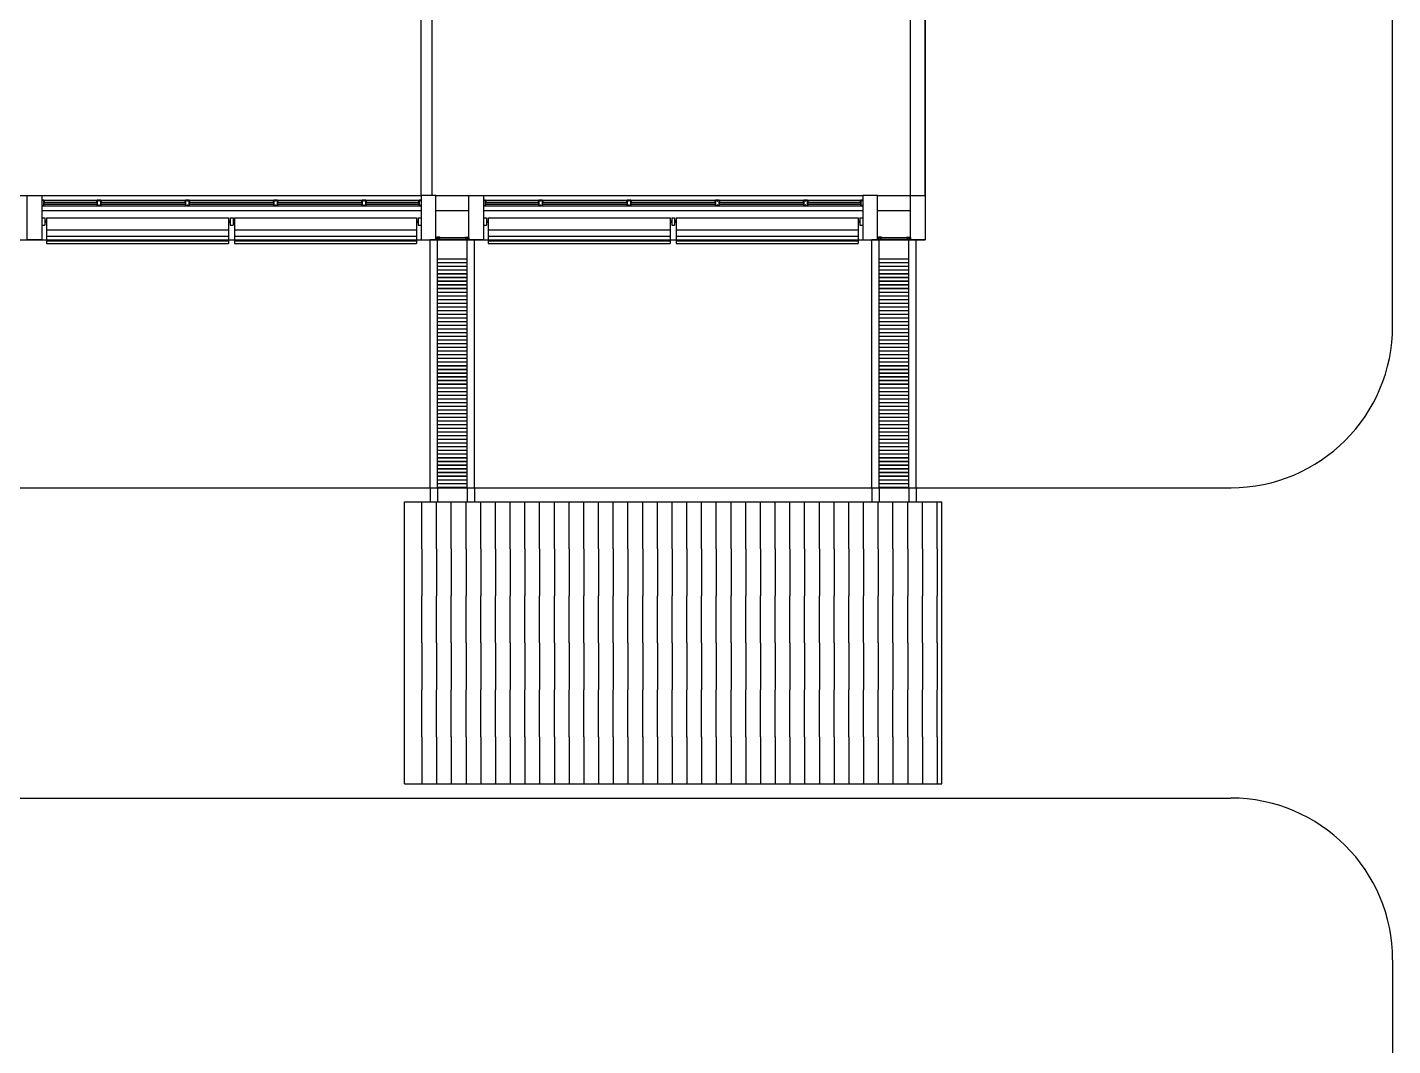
# Model space of a CAD drawing. Header units: millimetres. Extents: x 2128 to 2646, y 1972 to 2207.
# Drawn here: x 2426.46 to 2445.01, y 2025.97 to 2039.8 of the extents above; entities that cross this region are included whole.
import ezdxf

# ---------------------------------------------------------------- set-up
doc = ezdxf.new("R2010")
doc.units = ezdxf.units.MM
doc.linetypes.add('HIDDEN', pattern=[0.375, 0.25, -0.125])
for name, color, linetype in [('AR-ALV', 2, 'Continuous'), ('AR-BRISES', 1, 'Continuous'), ('AR-CALÇADA', 1, 'Continuous'), ('AR-COB VISTA 02', 1, 'Continuous'), ('AR-COB-V1', 1, 'Continuous'), ('AR-COB-V2', 1, 'Continuous'), ('AR-COB-V3', 1, 'Continuous'), ('AR-COB-V4', 1, 'Continuous'), ('AR-ESQ', 1, 'Continuous'), ('AR-ESTC', 3, 'Continuous'), ('AR-PEITORIL', 1, 'Continuous'), ('AR-PISO', 1, 'Continuous'), ('AR-PROJ', 1, 'HIDDEN'), ('BR-LINHAS', 1, 'Continuous'), ('BR-MONTANTE', 242, 'Continuous'), ('BR-PAINEL', 1, 'Continuous'), ('BR-SUPORTE', 1, 'Continuous'), ('DT-ESQ-BAGUETE-C', 1, 'Continuous'), ('DT-ESQ-MARCO-V', 1, 'Continuous'), ('DT-ESQ-PERFIL CADEIRA-C', 2, 'Continuous'), ('DT-ESQ-PERFIL CADEIRA-V', 2, 'Continuous'), ('DT-ESQ-PERFIL U-C', 2, 'Continuous'), ('DT-ESQ-VENEZIANA-C', 1, 'Continuous'), ('DT-ESQ-VENEZIANA-V', 1, 'Continuous'), ('DT-TXTMOD', 1, 'Continuous'), ('ibio', 2, 'Continuous')]:
    doc.layers.add(name, color=color, linetype=linetype)
doc.styles.add('S10', font='simplex.shx', dxfattribs={"height": 0.1})

# ---------------------------------------------------------------- blocks, each defined once
blk = doc.blocks.new('EF49-P')
at = {"layer": 'DT-ESQ-MARCO-V', "ltscale": 0.1}
for p, q in [((0.023, -0.06), (0.751, -0.06)), ((0.023, -0.14), (0.751, -0.14)), ((0.798, -0.06), (1.951, -0.06)), ((0.798, -0.14), (1.951, -0.14)), ((1.998, -0.06), (3.151, -0.06)), ((1.998, -0.14), (3.151, -0.14)), ((3.198, -0.06), (4.351, -0.06)), ((3.198, -0.14), (4.351, -0.14)), ((4.398, -0.06), (5.126, -0.06)), ((4.398, -0.14), (5.126, -0.14))]:
    blk.add_line(p, q, dxfattribs=at)
at = {"layer": 'DT-ESQ-PERFIL U-C', "ltscale": 0.1}
for points in [[(0.025, -0.123), (0.025, -0.086), (0.038, -0.086, 1), (0.038, -0.083), (0.025, -0.083), (0.025, -0.062, 0.414214), (0.023, -0.06), (0.001, -0.06, 0.414214), (0, -0.062), (0, -0.075), (0.001, -0.075), (0.001, -0.062), (0.023, -0.062), (0.023, -0.083, 0.414214), (0.025, -0.084, 0.414214), (0.023, -0.086), (0.023, -0.123), (0.023, -0.139), (0.001, -0.139), (0.001, -0.125), (0, -0.125), (0, -0.139, 0.414214), (0.001, -0.14), (0.023, -0.14, 0.414214), (0.025, -0.139)], [(0.04, -0.086), (0.026, -0.086, 0.414214), (0.025, -0.087), (0.025, -0.114, 0.414214), (0.026, -0.116), (0.04, -0.116), (0.04, -0.114), (0.026, -0.114), (0.026, -0.087), (0.04, -0.087)], [(0.75, -0.123), (0.75, -0.086), (0.737, -0.086, -1), (0.737, -0.083), (0.75, -0.083), (0.75, -0.062, -0.414214), (0.751, -0.06), (0.773, -0.06, -0.414214), (0.775, -0.062), (0.775, -0.075), (0.773, -0.075), (0.773, -0.062), (0.751, -0.062), (0.751, -0.083, -0.414214), (0.75, -0.084, -0.414214), (0.751, -0.086), (0.751, -0.123), (0.751, -0.139), (0.773, -0.139), (0.773, -0.125), (0.775, -0.125), (0.775, -0.139, -0.414214), (0.773, -0.14), (0.751, -0.14, -0.414214), (0.75, -0.139)], [(0.735, -0.086), (0.748, -0.086, -0.414214), (0.75, -0.087), (0.75, -0.114, -0.414214), (0.748, -0.116), (0.735, -0.116), (0.735, -0.114), (0.748, -0.114), (0.748, -0.087), (0.735, -0.087)], [(0.8, -0.123), (0.8, -0.086), (0.813, -0.086, 1), (0.813, -0.083), (0.8, -0.083), (0.8, -0.062, 0.414214), (0.798, -0.06), (0.776, -0.06, 0.414214), (0.775, -0.062), (0.775, -0.075), (0.776, -0.075), (0.776, -0.062), (0.798, -0.062), (0.798, -0.083, 0.414214), (0.8, -0.084, 0.414214), (0.798, -0.086), (0.798, -0.123), (0.798, -0.139), (0.776, -0.139), (0.776, -0.125), (0.775, -0.125), (0.775, -0.139, 0.414214), (0.776, -0.14), (0.798, -0.14, 0.414214), (0.8, -0.139)], [(0.815, -0.086), (0.801, -0.086, 0.414214), (0.8, -0.087), (0.8, -0.114, 0.414214), (0.801, -0.116), (0.815, -0.116), (0.815, -0.114), (0.801, -0.114), (0.801, -0.087), (0.815, -0.087)], [(1.95, -0.123), (1.95, -0.086), (1.936, -0.086, -1), (1.936, -0.083), (1.95, -0.083), (1.95, -0.062, -0.414214), (1.951, -0.06), (1.973, -0.06, -0.414214), (1.975, -0.062), (1.975, -0.075), (1.973, -0.075), (1.973, -0.062), (1.951, -0.062), (1.951, -0.083, -0.414214), (1.95, -0.084, -0.414214), (1.951, -0.086), (1.951, -0.123), (1.951, -0.139), (1.973, -0.139), (1.973, -0.125), (1.975, -0.125), (1.975, -0.139, -0.414214), (1.973, -0.14), (1.951, -0.14, -0.414214), (1.95, -0.139)], [(1.935, -0.086), (1.948, -0.086, -0.414214), (1.95, -0.087), (1.95, -0.114, -0.414214), (1.948, -0.116), (1.935, -0.116), (1.935, -0.114), (1.948, -0.114), (1.948, -0.087), (1.935, -0.087)], [(2, -0.123), (2, -0.086), (2.013, -0.086, 1), (2.013, -0.083), (2, -0.083), (2, -0.062, 0.414214), (1.998, -0.06), (1.976, -0.06, 0.414214), (1.975, -0.062), (1.975, -0.075), (1.976, -0.075), (1.976, -0.062), (1.998, -0.062), (1.998, -0.083, 0.414214), (2, -0.084, 0.414214), (1.998, -0.086), (1.998, -0.123), (1.998, -0.139), (1.976, -0.139), (1.976, -0.125), (1.975, -0.125), (1.975, -0.139, 0.414214), (1.976, -0.14), (1.998, -0.14, 0.414214), (2, -0.139)], [(2.015, -0.086), (2.001, -0.086, 0.414214), (2, -0.087), (2, -0.114, 0.414214), (2.001, -0.116), (2.015, -0.116), (2.015, -0.114), (2.001, -0.114), (2.001, -0.087), (2.015, -0.087)], [(3.15, -0.123), (3.15, -0.086), (3.136, -0.086, -1), (3.136, -0.083), (3.15, -0.083), (3.15, -0.062, -0.414214), (3.151, -0.06), (3.173, -0.06, -0.414214), (3.175, -0.062), (3.175, -0.075), (3.173, -0.075), (3.173, -0.062), (3.151, -0.062), (3.151, -0.083, -0.414214), (3.15, -0.084, -0.414214), (3.151, -0.086), (3.151, -0.123), (3.151, -0.139), (3.173, -0.139), (3.173, -0.125), (3.175, -0.125), (3.175, -0.139, -0.414214), (3.173, -0.14), (3.151, -0.14, -0.414214), (3.15, -0.139)], [(3.135, -0.086), (3.148, -0.086, -0.414214), (3.15, -0.087), (3.15, -0.114, -0.414214), (3.148, -0.116), (3.135, -0.116), (3.135, -0.114), (3.148, -0.114), (3.148, -0.087), (3.135, -0.087)], [(3.2, -0.123), (3.2, -0.086), (3.213, -0.086, 1), (3.213, -0.083), (3.2, -0.083), (3.2, -0.062, 0.414214), (3.198, -0.06), (3.176, -0.06, 0.414214), (3.175, -0.062), (3.175, -0.075), (3.176, -0.075), (3.176, -0.062), (3.198, -0.062), (3.198, -0.083, 0.414214), (3.2, -0.084, 0.414214), (3.198, -0.086), (3.198, -0.123), (3.198, -0.139), (3.176, -0.139), (3.176, -0.125), (3.175, -0.125), (3.175, -0.139, 0.414214), (3.176, -0.14), (3.198, -0.14, 0.414214), (3.2, -0.139)], [(3.215, -0.086), (3.201, -0.086, 0.414214), (3.2, -0.087), (3.2, -0.114, 0.414214), (3.201, -0.116), (3.215, -0.116), (3.215, -0.114), (3.201, -0.114), (3.201, -0.087), (3.215, -0.087)], [(4.35, -0.123), (4.35, -0.086), (4.336, -0.086, -1), (4.336, -0.083), (4.35, -0.083), (4.35, -0.062, -0.414214), (4.351, -0.06), (4.373, -0.06, -0.414214), (4.375, -0.062), (4.375, -0.075), (4.373, -0.075), (4.373, -0.062), (4.351, -0.062), (4.351, -0.083, -0.414214), (4.35, -0.084, -0.414214), (4.351, -0.086), (4.351, -0.123), (4.351, -0.139), (4.373, -0.139), (4.373, -0.125), (4.375, -0.125), (4.375, -0.139, -0.414214), (4.373, -0.14), (4.351, -0.14, -0.414214), (4.35, -0.139)], [(4.335, -0.086), (4.348, -0.086, -0.414214), (4.35, -0.087), (4.35, -0.114, -0.414214), (4.348, -0.116), (4.335, -0.116), (4.335, -0.114), (4.348, -0.114), (4.348, -0.087), (4.335, -0.087)], [(4.4, -0.123), (4.4, -0.086), (4.413, -0.086, 1), (4.413, -0.083), (4.4, -0.083), (4.4, -0.062, 0.414214), (4.398, -0.06), (4.376, -0.06, 0.414214), (4.375, -0.062), (4.375, -0.075), (4.376, -0.075), (4.376, -0.062), (4.398, -0.062), (4.398, -0.083, 0.414214), (4.4, -0.084, 0.414214), (4.398, -0.086), (4.398, -0.123), (4.398, -0.139), (4.376, -0.139), (4.376, -0.125), (4.375, -0.125), (4.375, -0.139, 0.414214), (4.376, -0.14), (4.398, -0.14, 0.414214), (4.4, -0.139)], [(4.415, -0.086), (4.401, -0.086, 0.414214), (4.4, -0.087), (4.4, -0.114, 0.414214), (4.401, -0.116), (4.415, -0.116), (4.415, -0.114), (4.401, -0.114), (4.401, -0.087), (4.415, -0.087)], [(5.125, -0.123), (5.125, -0.086), (5.111, -0.086, -1), (5.111, -0.083), (5.125, -0.083), (5.125, -0.062, -0.414214), (5.126, -0.06), (5.148, -0.06, -0.414214), (5.15, -0.062), (5.15, -0.075), (5.148, -0.075), (5.148, -0.062), (5.126, -0.062), (5.126, -0.083, -0.414214), (5.125, -0.084, -0.414214), (5.126, -0.086), (5.126, -0.123), (5.126, -0.139), (5.148, -0.139), (5.148, -0.125), (5.15, -0.125), (5.15, -0.139, -0.414214), (5.148, -0.14), (5.126, -0.14, -0.414214), (5.125, -0.139)], [(5.11, -0.086), (5.123, -0.086, -0.414214), (5.125, -0.087), (5.125, -0.114, -0.414214), (5.123, -0.116), (5.11, -0.116), (5.11, -0.114), (5.123, -0.114), (5.123, -0.087), (5.11, -0.087)]]:
    blk.add_lwpolyline(points, format="xyb", close=True, dxfattribs=at)
for points in [[(0.025, -0.084), (0.038, -0.084)], [(0.75, -0.084), (0.737, -0.084)], [(0.8, -0.084), (0.813, -0.084)], [(1.95, -0.084), (1.936, -0.084)], [(2, -0.084), (2.013, -0.084)], [(3.15, -0.084), (3.136, -0.084)], [(3.2, -0.084), (3.213, -0.084)], [(4.35, -0.084), (4.336, -0.084)], [(4.4, -0.084), (4.413, -0.084)], [(5.125, -0.084), (5.111, -0.084)]]:
    blk.add_lwpolyline(points, dxfattribs=at)
at = {"layer": 'DT-ESQ-VENEZIANA-C', "ltscale": 0.1}
for p, q in [((0.026, -0.113), (0.748, -0.113)), ((0.026, -0.114), (0.748, -0.114)), ((0.801, -0.113), (1.948, -0.113)), ((0.801, -0.114), (1.948, -0.114)), ((2.001, -0.113), (3.148, -0.113)), ((2.001, -0.114), (3.148, -0.114)), ((3.201, -0.113), (4.348, -0.113)), ((3.201, -0.114), (4.348, -0.114)), ((4.401, -0.113), (5.123, -0.113)), ((4.401, -0.114), (5.123, -0.114))]:
    blk.add_line(p, q, dxfattribs=at)
at = {"layer": 'DT-ESQ-VENEZIANA-V', "ltscale": 0.1}
for p, q in [((0.026, -0.087), (0.748, -0.087)), ((0.801, -0.087), (1.948, -0.087)), ((2.001, -0.087), (3.148, -0.087)), ((3.201, -0.087), (4.348, -0.087)), ((4.401, -0.087), (5.123, -0.087))]:
    blk.add_line(p, q, dxfattribs=at)
at = {"layer": 'DT-TXTMOD', "ltscale": 0.1, "style": 'S10', "flags": 3}
for tag, p in [('M01', (0.025, -0.28)), ('M02', (0.325, -0.28)), ('M03', (0.627, -0.28)), ('M04', (0.929, -0.28)), ('M05', (1.231, -0.28)), ('M06', (1.532, -0.28)), ('M07', (1.834, -0.28)), ('M08', (2.136, -0.28)), ('M09', (2.438, -0.28)), ('M10', (2.739, -0.28)), ('M11', (3.041, -0.28)), ('M12', (3.343, -0.28)), ('M13', (3.645, -0.28)), ('M14', (3.946, -0.28)), ('M15', (4.248, -0.28)), ('M16', (4.55, -0.28)), ('M17', (4.852, -0.28))]:
    blk.add_attdef(tag, p, '', height=0.1, dxfattribs=at)
blk = doc.blocks.new('BR-MODULO1')
at = {"layer": 'BR-LINHAS'}
for p, q in [((0.06, -0.265), (2.535, -0.265)), ((0.06, -0.352), (2.535, -0.352)), ((2.615, -0.265), (5.09, -0.265)), ((2.615, -0.352), (5.09, -0.352)), ((0.06, -0.415), (2.535, -0.415)), ((2.615, -0.415), (5.09, -0.415))]:
    blk.add_line(p, q, dxfattribs=at)
at = {"layer": 'BR-MONTANTE'}
for p, q in [((0, -0.1), (0, -0.2)), ((0, -0.1), (0.04, -0.1)), ((0.04, -0.1), (0.04, -0.2)), ((2.555, -0.1), (2.595, -0.1)), ((2.555, -0.1), (2.555, -0.2)), ((2.595, -0.1), (2.595, -0.2)), ((5.11, -0.1), (5.11, -0.2)), ((5.11, -0.1), (5.15, -0.1)), ((5.15, -0.1), (5.15, -0.2)), ((0, -0.2), (0.04, -0.2)), ((2.555, -0.2), (2.595, -0.2)), ((5.11, -0.2), (5.15, -0.2))]:
    blk.add_line(p, q, dxfattribs=at)
at = {"layer": 'BR-PAINEL'}
for p, q in [((0.06, -0.1), (2.535, -0.1)), ((0.06, -0.1), (0.06, -0.45)), ((2.535, -0.1), (2.535, -0.45)), ((2.615, -0.1), (2.615, -0.45)), ((2.615, -0.1), (5.09, -0.1)), ((5.09, -0.1), (5.09, -0.45)), ((0.06, -0.45), (2.535, -0.45)), ((2.615, -0.45), (5.09, -0.45))]:
    blk.add_line(p, q, dxfattribs=at)
at = {"layer": 'BR-SUPORTE'}
for p, q in [((0.04, -0.14), (0.06, -0.14)), ((0.04, -0.16), (0.06, -0.16)), ((0.05, -0.14), (0.05, -0.16)), ((2.535, -0.14), (2.555, -0.14)), ((2.535, -0.16), (2.555, -0.16)), ((2.545, -0.14), (2.545, -0.16)), ((2.615, -0.14), (2.595, -0.14)), ((2.615, -0.16), (2.595, -0.16)), ((2.605, -0.14), (2.605, -0.16)), ((5.09, -0.14), (5.11, -0.14)), ((5.09, -0.16), (5.11, -0.16)), ((5.1, -0.14), (5.1, -0.16))]:
    blk.add_line(p, q, dxfattribs=at)
blk = doc.blocks.new('EF01C-P')
at = {"layer": 'DT-ESQ-BAGUETE-C', "ltscale": 0.1}
for points in [[(0.002, 0.035), (0.015, 0.035), (0.015, 0.033), (0.002, 0.033), (0.002, 0.005), (0.015, 0.005), (0.015, 0.004), (0.002, 0.004, -0.414214), (0, 0.005), (0, 0.033, -0.414214)], [(0.448, 0.035), (0.435, 0.035), (0.435, 0.033), (0.448, 0.033), (0.448, 0.005), (0.435, 0.005), (0.435, 0.004), (0.448, 0.004, 0.414214), (0.45, 0.005), (0.45, 0.033, 0.414214)]]:
    blk.add_lwpolyline(points, format="xyb", close=True, dxfattribs=at)
at = {"layer": 'DT-ESQ-PERFIL CADEIRA-C', "ltscale": 0.1}
for points in [[(0.01, 0.002), (0.01, 0.003), (0.002, 0.003, 1), (0.002, 0), (0.015, 0, 0.414214), (0.016, 0.002), (0.016, 0.033), (0.043, 0.033)], [(0.043, 0.006), (0.018, 0.006), (0.018, 0.016), (0.016, 0.016), (0.016, 0.006, 0.414214), (0.018, 0.005), (0.043, 0.005), (0.056, 0.005, 1), (0.056, 0.008), (0.043, 0.008), (0.043, 0.02), (0.043, 0.032), (0.056, 0.032, 1), (0.056, 0.035), (0.043, 0.035), (0.016, 0.035, 0.414214), (0.015, 0.033), (0.015, 0.002), (0.002, 0.002)], [(0.041, 0.02), (0.041, 0.032, -0.414214), (0.043, 0.033), (0.056, 0.033)], [(0.041, 0.02), (0.041, 0.008, 0.414214), (0.043, 0.006), (0.056, 0.006)], [(0.407, 0.006), (0.432, 0.006), (0.432, 0.016), (0.433, 0.016), (0.433, 0.006, -0.414214), (0.432, 0.005), (0.407, 0.005), (0.394, 0.005, -1), (0.394, 0.008), (0.407, 0.008), (0.407, 0.02), (0.407, 0.032), (0.394, 0.032, -1), (0.394, 0.035), (0.407, 0.035), (0.433, 0.035, -0.414214), (0.435, 0.033), (0.435, 0.002), (0.448, 0.002)], [(0.408, 0.02), (0.408, 0.032, 0.414214), (0.407, 0.033), (0.394, 0.033)], [(0.408, 0.02), (0.408, 0.008, -0.414214), (0.407, 0.006), (0.394, 0.006)], [(0.44, 0.002), (0.44, 0.003), (0.448, 0.003, -1), (0.448, 0), (0.435, 0, -0.414214), (0.433, 0.002), (0.433, 0.033), (0.407, 0.033)]]:
    blk.add_lwpolyline(points, format="xyb", dxfattribs=at)
at = {"layer": 'DT-ESQ-PERFIL CADEIRA-V', "ltscale": 0.1}
blk.add_line((0.015, 0), (0.435, 0), dxfattribs=at)
at = {"layer": 'DT-ESQ-VENEZIANA-C', "ltscale": 0.1}
for p, q in [((0.043, 0.011), (0.407, 0.011)), ((0.043, 0.009), (0.407, 0.009))]:
    blk.add_line(p, q, dxfattribs=at)
at = {"layer": 'DT-ESQ-VENEZIANA-V', "ltscale": 0.1}
blk.add_line((0.043, 0.031), (0.407, 0.031), dxfattribs=at)
at = {"layer": 'DT-TXTMOD', "ltscale": 0.1, "style": 'S10', "flags": 3}
blk.add_attdef('EF01C', (0.021, -0.14), '', height=0.1, dxfattribs=at)
blk = doc.blocks.new('DT-GS-COBERTURA1')
at = {"layer": 'AR-COB VISTA 02', "color": 2}
for p, q in [((80.299, -94.199), (80.299, -93.56)), ((80.499, -94.199), (80.499, -93.56)), ((80.699, -94.199), (80.699, -93.56)), ((80.899, -94.199), (80.899, -93.56)), ((81.099, -94.199), (81.099, -93.56)), ((81.299, -94.199), (81.299, -93.56)), ((81.499, -94.199), (81.499, -93.56)), ((81.699, -94.199), (81.699, -93.56)), ((81.899, -94.199), (81.899, -93.56)), ((82.099, -94.199), (82.099, -93.56)), ((82.299, -94.199), (82.299, -93.56)), ((82.499, -94.199), (82.499, -93.56)), ((82.699, -94.199), (82.699, -93.56)), ((82.899, -94.199), (82.899, -93.56)), ((83.099, -94.199), (83.099, -93.56)), ((83.299, -94.199), (83.299, -93.56)), ((83.299, -94.199), (83.299, -93.56)), ((83.499, -94.199), (83.499, -93.56)), ((83.699, -94.199), (83.699, -93.56)), ((83.899, -94.199), (83.899, -93.56)), ((84.099, -94.199), (84.099, -93.56)), ((84.299, -94.199), (84.299, -93.56)), ((84.499, -94.199), (84.499, -93.56)), ((84.699, -94.199), (84.699, -93.56)), ((84.899, -94.199), (84.899, -93.56)), ((85.099, -94.199), (85.099, -93.56)), ((85.299, -94.199), (85.299, -93.56)), ((85.499, -94.199), (85.499, -93.56)), ((85.699, -94.199), (85.699, -93.56)), ((85.899, -94.199), (85.899, -93.56)), ((86.099, -94.199), (86.099, -93.56)), ((86.299, -94.199), (86.299, -93.56)), ((86.499, -94.199), (86.499, -93.56)), ((86.699, -94.199), (86.699, -93.56)), ((86.899, -94.199), (86.899, -93.56)), ((87.099, -94.199), (87.099, -93.56)), ((87.299, -94.199), (87.299, -93.56)), ((80.299, -96.755), (80.299, -97.394)), ((80.499, -96.755), (80.499, -97.394)), ((80.699, -96.755), (80.699, -97.394)), ((80.899, -96.755), (80.899, -97.394)), ((81.099, -96.755), (81.099, -97.394)), ((81.299, -96.755), (81.299, -97.394)), ((81.499, -96.755), (81.499, -97.394)), ((81.699, -96.755), (81.699, -97.394)), ((81.899, -96.755), (81.899, -97.394)), ((82.099, -96.755), (82.099, -97.394)), ((82.299, -96.755), (82.299, -97.394)), ((82.499, -96.755), (82.499, -97.394)), ((82.699, -96.755), (82.699, -97.394)), ((82.899, -96.755), (82.899, -97.394)), ((83.099, -96.755), (83.099, -97.394)), ((83.299, -96.755), (83.299, -97.394)), ((83.299, -96.755), (83.299, -97.394)), ((83.499, -96.755), (83.499, -97.394)), ((83.699, -96.755), (83.699, -97.394)), ((83.899, -96.755), (83.899, -97.394)), ((84.099, -96.755), (84.099, -97.394)), ((84.299, -96.755), (84.299, -97.394)), ((84.499, -96.755), (84.499, -97.394)), ((84.699, -96.755), (84.699, -97.394)), ((84.899, -96.755), (84.899, -97.394)), ((85.099, -96.755), (85.099, -97.394)), ((85.299, -96.755), (85.299, -97.394)), ((85.499, -96.755), (85.499, -97.394)), ((85.699, -96.755), (85.699, -97.394)), ((85.899, -96.755), (85.899, -97.394)), ((86.099, -96.755), (86.099, -97.394)), ((86.299, -96.755), (86.299, -97.394)), ((86.499, -96.755), (86.499, -97.394)), ((86.699, -96.755), (86.699, -97.394)), ((86.899, -96.755), (86.899, -97.394)), ((87.099, -96.755), (87.099, -97.394)), ((87.299, -96.755), (87.299, -97.394))]:
    blk.add_line(p, q, dxfattribs=at)
at = {"layer": 'AR-COB VISTA 02'}
for p, q in [((83.299, -94.199), (83.299, -94.838)), ((83.299, -96.755), (83.299, -96.116))]:
    blk.add_line(p, q, dxfattribs=at)
at = {"layer": 'AR-COB-V1'}
for p, q in [((80.063, -93.56), (87.363, -93.56)), ((80.063, -97.394), (87.363, -97.394))]:
    blk.add_line(p, q, dxfattribs=at)
at = {"layer": 'AR-COB-V2'}
for p, q in [((80.063, -97.394), (80.063, -93.56)), ((87.363, -97.394), (87.363, -93.56))]:
    blk.add_line(p, q, dxfattribs=at)
at = {"layer": 'AR-COB-V3'}
for p, q in [((80.299, -94.199), (80.299, -94.838)), ((80.499, -94.199), (80.499, -94.838)), ((80.699, -94.199), (80.699, -94.838)), ((80.899, -94.199), (80.899, -94.838)), ((81.099, -94.199), (81.099, -94.838)), ((81.299, -94.199), (81.299, -94.838)), ((81.499, -94.199), (81.499, -94.838)), ((81.699, -94.199), (81.699, -94.838)), ((81.899, -94.199), (81.899, -94.838)), ((82.099, -94.199), (82.099, -94.838)), ((82.299, -94.199), (82.299, -94.838)), ((82.499, -94.199), (82.499, -94.838)), ((82.699, -94.199), (82.699, -94.838)), ((82.899, -94.199), (82.899, -94.838)), ((83.099, -94.199), (83.099, -94.838)), ((83.299, -94.199), (83.299, -94.838)), ((83.499, -94.199), (83.499, -94.838)), ((83.699, -94.199), (83.699, -94.838)), ((83.899, -94.199), (83.899, -94.838)), ((84.099, -94.199), (84.099, -94.838)), ((84.299, -94.199), (84.299, -94.838)), ((84.499, -94.199), (84.499, -94.838)), ((84.699, -94.199), (84.699, -94.838)), ((84.899, -94.199), (84.899, -94.838)), ((85.099, -94.199), (85.099, -94.838)), ((85.299, -94.199), (85.299, -94.838)), ((85.499, -94.199), (85.499, -94.838)), ((85.699, -94.199), (85.699, -94.838)), ((85.899, -94.199), (85.899, -94.838)), ((86.099, -94.199), (86.099, -94.838)), ((86.299, -94.199), (86.299, -94.838)), ((86.499, -94.199), (86.499, -94.838)), ((86.699, -94.199), (86.699, -94.838)), ((86.899, -94.199), (86.899, -94.838)), ((87.099, -94.199), (87.099, -94.838)), ((87.299, -94.199), (87.299, -94.838)), ((80.299, -96.755), (80.299, -96.116)), ((80.499, -96.755), (80.499, -96.116)), ((80.699, -96.755), (80.699, -96.116)), ((80.899, -96.755), (80.899, -96.116)), ((81.099, -96.755), (81.099, -96.116)), ((81.299, -96.755), (81.299, -96.116)), ((81.499, -96.755), (81.499, -96.116)), ((81.699, -96.755), (81.699, -96.116)), ((81.899, -96.755), (81.899, -96.116)), ((82.099, -96.755), (82.099, -96.116)), ((82.299, -96.755), (82.299, -96.116)), ((82.499, -96.755), (82.499, -96.116)), ((82.699, -96.755), (82.699, -96.116)), ((82.899, -96.755), (82.899, -96.116)), ((83.099, -96.755), (83.099, -96.116)), ((83.299, -96.755), (83.299, -96.116)), ((83.499, -96.755), (83.499, -96.116)), ((83.699, -96.755), (83.699, -96.116)), ((83.899, -96.755), (83.899, -96.116)), ((84.099, -96.755), (84.099, -96.116)), ((84.299, -96.755), (84.299, -96.116)), ((84.499, -96.755), (84.499, -96.116)), ((84.699, -96.755), (84.699, -96.116)), ((84.899, -96.755), (84.899, -96.116)), ((85.099, -96.755), (85.099, -96.116)), ((85.299, -96.755), (85.299, -96.116)), ((85.499, -96.755), (85.499, -96.116)), ((85.699, -96.755), (85.699, -96.116)), ((85.899, -96.755), (85.899, -96.116)), ((86.099, -96.755), (86.099, -96.116)), ((86.299, -96.755), (86.299, -96.116)), ((86.499, -96.755), (86.499, -96.116)), ((86.699, -96.755), (86.699, -96.116)), ((86.899, -96.755), (86.899, -96.116)), ((87.099, -96.755), (87.099, -96.116)), ((87.299, -96.755), (87.299, -96.116))]:
    blk.add_line(p, q, dxfattribs=at)
at = {"layer": 'AR-COB-V4'}
for p, q in [((80.299, -95.477), (80.299, -94.838)), ((80.499, -95.477), (80.499, -94.838)), ((80.699, -95.477), (80.699, -94.838)), ((80.899, -95.477), (80.899, -94.838)), ((81.099, -95.477), (81.099, -94.838)), ((81.299, -95.477), (81.299, -94.838)), ((81.499, -95.477), (81.499, -94.838)), ((81.699, -95.477), (81.699, -94.838)), ((81.899, -95.477), (81.899, -94.838)), ((82.099, -95.477), (82.099, -94.838)), ((82.299, -95.477), (82.299, -94.838)), ((82.499, -95.477), (82.499, -94.838)), ((82.699, -95.477), (82.699, -94.838)), ((82.899, -95.477), (82.899, -94.838)), ((83.099, -95.477), (83.099, -94.838)), ((83.299, -95.477), (83.299, -94.838)), ((83.299, -95.477), (83.299, -94.838)), ((83.499, -95.477), (83.499, -94.838)), ((83.699, -95.477), (83.699, -94.838)), ((83.899, -95.477), (83.899, -94.838)), ((84.099, -95.477), (84.099, -94.838)), ((84.299, -95.477), (84.299, -94.838)), ((84.499, -95.477), (84.499, -94.838)), ((84.699, -95.477), (84.699, -94.838)), ((84.899, -95.477), (84.899, -94.838)), ((85.099, -95.477), (85.099, -94.838)), ((85.299, -95.477), (85.299, -94.838)), ((85.499, -95.477), (85.499, -94.838)), ((85.699, -95.477), (85.699, -94.838)), ((85.899, -95.477), (85.899, -94.838)), ((86.099, -95.477), (86.099, -94.838)), ((86.299, -95.477), (86.299, -94.838)), ((86.499, -95.477), (86.499, -94.838)), ((86.699, -95.477), (86.699, -94.838)), ((86.899, -95.477), (86.899, -94.838)), ((87.099, -95.477), (87.099, -94.838)), ((87.299, -95.477), (87.299, -94.838)), ((80.299, -95.477), (80.299, -96.116)), ((80.499, -95.477), (80.499, -96.116)), ((80.699, -95.477), (80.699, -96.116)), ((80.899, -95.477), (80.899, -96.116)), ((81.099, -95.477), (81.099, -96.116)), ((81.299, -95.477), (81.299, -96.116)), ((81.499, -95.477), (81.499, -96.116)), ((81.699, -95.477), (81.699, -96.116)), ((81.899, -95.477), (81.899, -96.116)), ((82.099, -95.477), (82.099, -96.116)), ((82.299, -95.477), (82.299, -96.116)), ((82.499, -95.477), (82.499, -96.116)), ((82.699, -95.477), (82.699, -96.116)), ((82.899, -95.477), (82.899, -96.116)), ((83.099, -95.477), (83.099, -96.116)), ((83.299, -95.477), (83.299, -96.116)), ((83.299, -95.477), (83.299, -96.116)), ((83.499, -95.477), (83.499, -96.116)), ((83.699, -95.477), (83.699, -96.116)), ((83.899, -95.477), (83.899, -96.116)), ((84.099, -95.477), (84.099, -96.116)), ((84.299, -95.477), (84.299, -96.116)), ((84.499, -95.477), (84.499, -96.116)), ((84.699, -95.477), (84.699, -96.116)), ((84.899, -95.477), (84.899, -96.116)), ((85.099, -95.477), (85.099, -96.116)), ((85.299, -95.477), (85.299, -96.116)), ((85.499, -95.477), (85.499, -96.116)), ((85.699, -95.477), (85.699, -96.116)), ((85.899, -95.477), (85.899, -96.116)), ((86.099, -95.477), (86.099, -96.116)), ((86.299, -95.477), (86.299, -96.116)), ((86.499, -95.477), (86.499, -96.116)), ((86.699, -95.477), (86.699, -96.116)), ((86.899, -95.477), (86.899, -96.116)), ((87.099, -95.477), (87.099, -96.116)), ((87.299, -95.477), (87.299, -96.116))]:
    blk.add_line(p, q, dxfattribs=at)
at = {"layer": 'AR-PISO', "linetype": 'Continuous'}
for p, q in [((81.013, -90), (80.413, -90)), ((80.413, -93.369), (80.413, -90)), ((80.513, -93.369), (80.513, -90)), ((80.913, -93.369), (80.913, -90)), ((81.013, -93.369), (81.013, -90)), ((87.013, -90), (86.413, -90)), ((86.413, -93.369), (86.413, -90)), ((86.513, -93.369), (86.513, -90)), ((86.913, -93.369), (86.913, -90)), ((87.013, -93.369), (87.013, -90)), ((80.513, -90.26), (80.913, -90.26)), ((80.513, -90.31), (80.913, -90.31)), ((86.513, -90.26), (86.913, -90.26)), ((86.513, -90.31), (86.913, -90.31)), ((80.513, -90.36), (80.913, -90.36)), ((80.513, -90.41), (80.913, -90.41)), ((80.513, -90.46), (80.913, -90.46)), ((80.513, -90.51), (80.913, -90.51)), ((86.513, -90.36), (86.913, -90.36)), ((86.513, -90.41), (86.913, -90.41)), ((86.513, -90.46), (86.913, -90.46)), ((86.513, -90.51), (86.913, -90.51)), ((80.513, -90.56), (80.913, -90.56)), ((80.513, -90.61), (80.913, -90.61)), ((80.513, -90.66), (80.913, -90.66)), ((86.513, -90.56), (86.913, -90.56)), ((86.513, -90.61), (86.913, -90.61)), ((86.513, -90.66), (86.913, -90.66)), ((80.513, -90.71), (80.913, -90.71)), ((80.513, -90.76), (80.913, -90.76)), ((80.513, -90.81), (80.913, -90.81)), ((80.513, -90.86), (80.913, -90.86)), ((86.513, -90.71), (86.913, -90.71)), ((86.513, -90.76), (86.913, -90.76)), ((86.513, -90.81), (86.913, -90.81)), ((86.513, -90.86), (86.913, -90.86)), ((80.513, -90.91), (80.913, -90.91)), ((80.513, -90.96), (80.913, -90.96)), ((80.513, -91.01), (80.913, -91.01)), ((80.513, -91.06), (80.913, -91.06)), ((86.513, -90.91), (86.913, -90.91)), ((86.513, -90.96), (86.913, -90.96)), ((86.513, -91.01), (86.913, -91.01)), ((86.513, -91.06), (86.913, -91.06)), ((80.513, -91.11), (80.913, -91.11)), ((80.513, -91.16), (80.913, -91.16)), ((80.513, -91.21), (80.913, -91.21)), ((80.513, -91.26), (80.913, -91.26)), ((86.513, -91.11), (86.913, -91.11)), ((86.513, -91.16), (86.913, -91.16)), ((86.513, -91.21), (86.913, -91.21)), ((86.513, -91.26), (86.913, -91.26)), ((80.513, -91.31), (80.913, -91.31)), ((80.513, -91.36), (80.913, -91.36)), ((80.513, -91.41), (80.913, -91.41)), ((86.513, -91.31), (86.913, -91.31)), ((86.513, -91.36), (86.913, -91.36)), ((86.513, -91.41), (86.913, -91.41)), ((80.513, -91.46), (80.913, -91.46)), ((80.513, -91.51), (80.913, -91.51)), ((80.513, -91.56), (80.913, -91.56)), ((80.513, -91.61), (80.913, -91.61)), ((86.513, -91.46), (86.913, -91.46)), ((86.513, -91.51), (86.913, -91.51)), ((86.513, -91.56), (86.913, -91.56)), ((86.513, -91.61), (86.913, -91.61)), ((80.513, -91.66), (80.913, -91.66)), ((80.513, -91.71), (80.913, -91.71)), ((80.513, -91.76), (80.913, -91.76)), ((80.513, -91.81), (80.913, -91.81)), ((86.513, -91.66), (86.913, -91.66)), ((86.513, -91.71), (86.913, -91.71)), ((86.513, -91.76), (86.913, -91.76)), ((86.513, -91.81), (86.913, -91.81)), ((80.513, -91.86), (80.913, -91.86)), ((80.513, -91.91), (80.913, -91.91)), ((80.513, -91.96), (80.913, -91.96)), ((86.513, -91.86), (86.913, -91.86)), ((86.513, -91.91), (86.913, -91.91)), ((86.513, -91.96), (86.913, -91.96)), ((80.513, -92.01), (80.913, -92.01)), ((80.513, -92.06), (80.913, -92.06)), ((80.513, -92.11), (80.913, -92.11)), ((80.513, -92.16), (80.913, -92.16)), ((86.513, -92.01), (86.913, -92.01)), ((86.513, -92.06), (86.913, -92.06)), ((86.513, -92.11), (86.913, -92.11)), ((86.513, -92.16), (86.913, -92.16)), ((80.513, -92.21), (80.913, -92.21)), ((80.513, -92.26), (80.913, -92.26)), ((80.513, -92.31), (80.913, -92.31)), ((80.513, -92.36), (80.913, -92.36)), ((86.513, -92.21), (86.913, -92.21)), ((86.513, -92.26), (86.913, -92.26)), ((86.513, -92.31), (86.913, -92.31)), ((86.513, -92.36), (86.913, -92.36)), ((80.513, -92.41), (80.913, -92.41)), ((80.513, -92.46), (80.913, -92.46)), ((80.513, -92.51), (80.913, -92.51)), ((80.513, -92.56), (80.913, -92.56)), ((86.513, -92.41), (86.913, -92.41)), ((86.513, -92.46), (86.913, -92.46)), ((86.513, -92.51), (86.913, -92.51)), ((86.513, -92.56), (86.913, -92.56)), ((80.513, -92.61), (80.913, -92.61)), ((80.513, -92.66), (80.913, -92.66)), ((80.513, -92.66), (80.913, -92.66)), ((80.513, -92.71), (80.913, -92.71)), ((80.513, -92.71), (80.913, -92.71)), ((86.513, -92.61), (86.913, -92.61)), ((86.513, -92.66), (86.913, -92.66)), ((86.513, -92.66), (86.913, -92.66)), ((86.513, -92.71), (86.913, -92.71)), ((86.513, -92.71), (86.913, -92.71)), ((80.513, -92.76), (80.913, -92.76)), ((80.513, -92.81), (80.913, -92.81)), ((80.513, -92.86), (80.913, -92.86)), ((80.513, -92.91), (80.913, -92.91)), ((86.513, -92.76), (86.913, -92.76)), ((86.513, -92.81), (86.913, -92.81)), ((86.513, -92.86), (86.913, -92.86)), ((86.513, -92.91), (86.913, -92.91)), ((80.513, -92.96), (80.913, -92.96)), ((80.513, -93.01), (80.913, -93.01)), ((80.513, -93.06), (80.913, -93.06)), ((80.513, -93.11), (80.913, -93.11)), ((86.513, -92.96), (86.913, -92.96)), ((86.513, -93.01), (86.913, -93.01)), ((86.513, -93.06), (86.913, -93.06)), ((86.513, -93.11), (86.913, -93.11)), ((80.513, -93.16), (80.913, -93.16)), ((80.513, -93.21), (80.913, -93.21)), ((80.513, -93.26), (80.913, -93.26)), ((86.513, -93.16), (86.913, -93.16)), ((86.513, -93.21), (86.913, -93.21)), ((86.513, -93.26), (86.913, -93.26)), ((80.513, -93.31), (80.913, -93.31)), ((80.513, -93.36), (80.913, -93.36)), ((86.513, -93.31), (86.913, -93.31)), ((86.513, -93.36), (86.913, -93.36))]:
    blk.add_line(p, q, dxfattribs=at)
at = {"layer": 'AR-PROJ'}
for p, q in [((80.413, -93.369), (80.413, -93.56)), ((80.513, -93.369), (80.513, -93.56)), ((80.913, -93.369), (80.913, -93.56)), ((81.013, -93.369), (81.013, -93.56)), ((86.413, -93.369), (86.413, -93.56)), ((86.513, -93.369), (86.513, -93.56)), ((86.913, -93.369), (86.913, -93.56)), ((87.013, -93.369), (87.013, -93.56))]:
    blk.add_line(p, q, dxfattribs=at)

msp = doc.modelspace()

# ---------------------------------------------------------------- linework, layer by layer
at = {"layer": 'AR-ALV'}
for p, q in [((2431.811, 2037.515), (2431.811, 2045.84)), ((2431.961, 2037.515), (2431.961, 2045.84)), ((2438.461, 2037.515), (2438.461, 2045.84)), ((2438.661, 2037.515), (2438.661, 2045.84)), ((2426.011, 2037.515), (2426.461, 2037.515)), ((2432.011, 2037.515), (2432.461, 2037.515)), ((2438.011, 2037.515), (2438.461, 2037.515)), ((2432.011, 2037.315), (2432.461, 2037.315)), ((2438.011, 2037.315), (2438.461, 2037.315))]:
    msp.add_line(p, q, dxfattribs=at)
at = {"layer": 'AR-CALÇADA'}
for p, q in [((2445.011, 2035.746), (2445.011, 2049.257)), ((2408.886, 2033.546), (2442.816, 2033.546)), ((2408.886, 2029.33), (2442.811, 2029.33)), ((2445.011, 2027.13), (2445.011, 2023.44))]:
    msp.add_line(p, q, dxfattribs=at)
for centre, start, end in [((2442.811, 2035.746), 270, 0), ((2442.811, 2027.13), 0, 90)]:
    msp.add_arc(centre, 2.2, start, end, dxfattribs=at)
at = {"layer": 'AR-COB VISTA 02'}
for p, q in [((2431.822, 2032.716), (2431.822, 2033.356)), ((2432.022, 2032.716), (2432.022, 2033.356)), ((2432.222, 2032.716), (2432.222, 2033.356)), ((2432.422, 2032.716), (2432.422, 2033.356)), ((2432.622, 2032.716), (2432.622, 2033.356)), ((2432.822, 2032.716), (2432.822, 2033.356)), ((2433.022, 2032.716), (2433.022, 2033.356)), ((2433.222, 2032.716), (2433.222, 2033.356)), ((2433.422, 2032.716), (2433.422, 2033.356)), ((2433.622, 2032.716), (2433.622, 2033.356)), ((2433.822, 2032.716), (2433.822, 2033.356)), ((2434.022, 2032.716), (2434.022, 2033.356)), ((2434.222, 2032.716), (2434.222, 2033.356)), ((2434.422, 2032.716), (2434.422, 2033.356)), ((2434.622, 2032.716), (2434.622, 2033.356)), ((2434.822, 2032.716), (2434.822, 2033.356)), ((2434.822, 2032.716), (2434.822, 2033.356)), ((2435.022, 2032.716), (2435.022, 2033.356)), ((2435.222, 2032.716), (2435.222, 2033.356)), ((2435.422, 2032.716), (2435.422, 2033.356)), ((2435.622, 2032.716), (2435.622, 2033.356)), ((2435.822, 2032.716), (2435.822, 2033.356)), ((2436.022, 2032.716), (2436.022, 2033.356)), ((2436.222, 2032.716), (2436.222, 2033.356)), ((2436.422, 2032.716), (2436.422, 2033.356)), ((2436.622, 2032.716), (2436.622, 2033.356)), ((2436.822, 2032.716), (2436.822, 2033.356)), ((2437.022, 2032.716), (2437.022, 2033.356)), ((2437.222, 2032.716), (2437.222, 2033.356)), ((2437.422, 2032.716), (2437.422, 2033.356)), ((2437.622, 2032.716), (2437.622, 2033.356)), ((2437.822, 2032.716), (2437.822, 2033.356)), ((2438.022, 2032.716), (2438.022, 2033.356)), ((2438.222, 2032.716), (2438.222, 2033.356)), ((2438.422, 2032.716), (2438.422, 2033.356)), ((2438.622, 2032.716), (2438.622, 2033.356)), ((2438.822, 2032.716), (2438.822, 2033.356)), ((2434.822, 2032.716), (2434.822, 2032.077)), ((2434.822, 2030.16), (2434.822, 2030.799)), ((2431.822, 2030.16), (2431.822, 2029.521)), ((2432.022, 2030.16), (2432.022, 2029.521)), ((2432.222, 2030.16), (2432.222, 2029.521)), ((2432.422, 2030.16), (2432.422, 2029.521)), ((2432.622, 2030.16), (2432.622, 2029.521)), ((2432.822, 2030.16), (2432.822, 2029.521)), ((2433.022, 2030.16), (2433.022, 2029.521)), ((2433.222, 2030.16), (2433.222, 2029.521)), ((2433.422, 2030.16), (2433.422, 2029.521)), ((2433.622, 2030.16), (2433.622, 2029.521)), ((2433.822, 2030.16), (2433.822, 2029.521)), ((2434.022, 2030.16), (2434.022, 2029.521)), ((2434.222, 2030.16), (2434.222, 2029.521)), ((2434.422, 2030.16), (2434.422, 2029.521)), ((2434.622, 2030.16), (2434.622, 2029.521)), ((2434.822, 2030.16), (2434.822, 2029.521)), ((2434.822, 2030.16), (2434.822, 2029.521)), ((2435.022, 2030.16), (2435.022, 2029.521)), ((2435.222, 2030.16), (2435.222, 2029.521)), ((2435.422, 2030.16), (2435.422, 2029.521)), ((2435.622, 2030.16), (2435.622, 2029.521)), ((2435.822, 2030.16), (2435.822, 2029.521)), ((2436.022, 2030.16), (2436.022, 2029.521)), ((2436.222, 2030.16), (2436.222, 2029.521)), ((2436.422, 2030.16), (2436.422, 2029.521)), ((2436.622, 2030.16), (2436.622, 2029.521)), ((2436.822, 2030.16), (2436.822, 2029.521)), ((2437.022, 2030.16), (2437.022, 2029.521)), ((2437.222, 2030.16), (2437.222, 2029.521)), ((2437.422, 2030.16), (2437.422, 2029.521)), ((2437.622, 2030.16), (2437.622, 2029.521)), ((2437.822, 2030.16), (2437.822, 2029.521)), ((2438.022, 2030.16), (2438.022, 2029.521)), ((2438.222, 2030.16), (2438.222, 2029.521)), ((2438.422, 2030.16), (2438.422, 2029.521)), ((2438.622, 2030.16), (2438.622, 2029.521)), ((2438.822, 2030.16), (2438.822, 2029.521))]:
    msp.add_line(p, q, dxfattribs=at)
at = {"layer": 'AR-COB-V1'}
for p, q in [((2431.586, 2033.356), (2438.886, 2033.356)), ((2431.586, 2029.521), (2438.886, 2029.521))]:
    msp.add_line(p, q, dxfattribs=at)
at = {"layer": 'AR-COB-V2'}
for p, q in [((2431.586, 2029.521), (2431.586, 2033.356)), ((2438.886, 2029.521), (2438.886, 2033.356))]:
    msp.add_line(p, q, dxfattribs=at)
at = {"layer": 'AR-COB-V3'}
for p, q in [((2431.822, 2032.716), (2431.822, 2032.077)), ((2432.022, 2032.716), (2432.022, 2032.077)), ((2432.222, 2032.716), (2432.222, 2032.077)), ((2432.422, 2032.716), (2432.422, 2032.077)), ((2432.622, 2032.716), (2432.622, 2032.077)), ((2432.822, 2032.716), (2432.822, 2032.077)), ((2433.022, 2032.716), (2433.022, 2032.077)), ((2433.222, 2032.716), (2433.222, 2032.077)), ((2433.422, 2032.716), (2433.422, 2032.077)), ((2433.622, 2032.716), (2433.622, 2032.077)), ((2433.822, 2032.716), (2433.822, 2032.077)), ((2434.022, 2032.716), (2434.022, 2032.077)), ((2434.222, 2032.716), (2434.222, 2032.077)), ((2434.422, 2032.716), (2434.422, 2032.077)), ((2434.622, 2032.716), (2434.622, 2032.077)), ((2434.822, 2032.716), (2434.822, 2032.077)), ((2435.022, 2032.716), (2435.022, 2032.077)), ((2435.222, 2032.716), (2435.222, 2032.077)), ((2435.422, 2032.716), (2435.422, 2032.077)), ((2435.622, 2032.716), (2435.622, 2032.077)), ((2435.822, 2032.716), (2435.822, 2032.077)), ((2436.022, 2032.716), (2436.022, 2032.077)), ((2436.222, 2032.716), (2436.222, 2032.077)), ((2436.422, 2032.716), (2436.422, 2032.077)), ((2436.622, 2032.716), (2436.622, 2032.077)), ((2436.822, 2032.716), (2436.822, 2032.077)), ((2437.022, 2032.716), (2437.022, 2032.077)), ((2437.222, 2032.716), (2437.222, 2032.077)), ((2437.422, 2032.716), (2437.422, 2032.077)), ((2437.622, 2032.716), (2437.622, 2032.077)), ((2437.822, 2032.716), (2437.822, 2032.077)), ((2438.022, 2032.716), (2438.022, 2032.077)), ((2438.222, 2032.716), (2438.222, 2032.077)), ((2438.422, 2032.716), (2438.422, 2032.077)), ((2438.622, 2032.716), (2438.622, 2032.077)), ((2438.822, 2032.716), (2438.822, 2032.077)), ((2431.822, 2030.16), (2431.822, 2030.799)), ((2432.022, 2030.16), (2432.022, 2030.799)), ((2432.222, 2030.16), (2432.222, 2030.799)), ((2432.422, 2030.16), (2432.422, 2030.799)), ((2432.622, 2030.16), (2432.622, 2030.799)), ((2432.822, 2030.16), (2432.822, 2030.799)), ((2433.022, 2030.16), (2433.022, 2030.799)), ((2433.222, 2030.16), (2433.222, 2030.799)), ((2433.422, 2030.16), (2433.422, 2030.799)), ((2433.622, 2030.16), (2433.622, 2030.799)), ((2433.822, 2030.16), (2433.822, 2030.799)), ((2434.022, 2030.16), (2434.022, 2030.799)), ((2434.222, 2030.16), (2434.222, 2030.799)), ((2434.422, 2030.16), (2434.422, 2030.799)), ((2434.622, 2030.16), (2434.622, 2030.799)), ((2434.822, 2030.16), (2434.822, 2030.799)), ((2435.022, 2030.16), (2435.022, 2030.799)), ((2435.222, 2030.16), (2435.222, 2030.799)), ((2435.422, 2030.16), (2435.422, 2030.799)), ((2435.622, 2030.16), (2435.622, 2030.799)), ((2435.822, 2030.16), (2435.822, 2030.799)), ((2436.022, 2030.16), (2436.022, 2030.799)), ((2436.222, 2030.16), (2436.222, 2030.799)), ((2436.422, 2030.16), (2436.422, 2030.799)), ((2436.622, 2030.16), (2436.622, 2030.799)), ((2436.822, 2030.16), (2436.822, 2030.799)), ((2437.022, 2030.16), (2437.022, 2030.799)), ((2437.222, 2030.16), (2437.222, 2030.799)), ((2437.422, 2030.16), (2437.422, 2030.799)), ((2437.622, 2030.16), (2437.622, 2030.799)), ((2437.822, 2030.16), (2437.822, 2030.799)), ((2438.022, 2030.16), (2438.022, 2030.799)), ((2438.222, 2030.16), (2438.222, 2030.799)), ((2438.422, 2030.16), (2438.422, 2030.799)), ((2438.622, 2030.16), (2438.622, 2030.799)), ((2438.822, 2030.16), (2438.822, 2030.799))]:
    msp.add_line(p, q, dxfattribs=at)
at = {"layer": 'AR-COB-V4'}
for p, q in [((2431.822, 2031.438), (2431.822, 2032.077)), ((2432.022, 2031.438), (2432.022, 2032.077)), ((2432.222, 2031.438), (2432.222, 2032.077)), ((2432.422, 2031.438), (2432.422, 2032.077)), ((2432.622, 2031.438), (2432.622, 2032.077)), ((2432.822, 2031.438), (2432.822, 2032.077)), ((2433.022, 2031.438), (2433.022, 2032.077)), ((2433.222, 2031.438), (2433.222, 2032.077)), ((2433.422, 2031.438), (2433.422, 2032.077)), ((2433.622, 2031.438), (2433.622, 2032.077)), ((2433.822, 2031.438), (2433.822, 2032.077)), ((2434.022, 2031.438), (2434.022, 2032.077)), ((2434.222, 2031.438), (2434.222, 2032.077)), ((2434.422, 2031.438), (2434.422, 2032.077)), ((2434.622, 2031.438), (2434.622, 2032.077)), ((2434.822, 2031.438), (2434.822, 2032.077)), ((2434.822, 2031.438), (2434.822, 2032.077)), ((2435.022, 2031.438), (2435.022, 2032.077)), ((2435.222, 2031.438), (2435.222, 2032.077)), ((2435.422, 2031.438), (2435.422, 2032.077)), ((2435.622, 2031.438), (2435.622, 2032.077)), ((2435.822, 2031.438), (2435.822, 2032.077)), ((2436.022, 2031.438), (2436.022, 2032.077)), ((2436.222, 2031.438), (2436.222, 2032.077)), ((2436.422, 2031.438), (2436.422, 2032.077)), ((2436.622, 2031.438), (2436.622, 2032.077)), ((2436.822, 2031.438), (2436.822, 2032.077)), ((2437.022, 2031.438), (2437.022, 2032.077)), ((2437.222, 2031.438), (2437.222, 2032.077)), ((2437.422, 2031.438), (2437.422, 2032.077)), ((2437.622, 2031.438), (2437.622, 2032.077)), ((2437.822, 2031.438), (2437.822, 2032.077)), ((2438.022, 2031.438), (2438.022, 2032.077)), ((2438.222, 2031.438), (2438.222, 2032.077)), ((2438.422, 2031.438), (2438.422, 2032.077)), ((2438.622, 2031.438), (2438.622, 2032.077)), ((2438.822, 2031.438), (2438.822, 2032.077)), ((2431.822, 2031.438), (2431.822, 2030.799)), ((2432.022, 2031.438), (2432.022, 2030.799)), ((2432.222, 2031.438), (2432.222, 2030.799)), ((2432.422, 2031.438), (2432.422, 2030.799)), ((2432.622, 2031.438), (2432.622, 2030.799)), ((2432.822, 2031.438), (2432.822, 2030.799)), ((2433.022, 2031.438), (2433.022, 2030.799)), ((2433.222, 2031.438), (2433.222, 2030.799)), ((2433.422, 2031.438), (2433.422, 2030.799)), ((2433.622, 2031.438), (2433.622, 2030.799)), ((2433.822, 2031.438), (2433.822, 2030.799)), ((2434.022, 2031.438), (2434.022, 2030.799)), ((2434.222, 2031.438), (2434.222, 2030.799)), ((2434.422, 2031.438), (2434.422, 2030.799)), ((2434.622, 2031.438), (2434.622, 2030.799)), ((2434.822, 2031.438), (2434.822, 2030.799)), ((2434.822, 2031.438), (2434.822, 2030.799)), ((2435.022, 2031.438), (2435.022, 2030.799)), ((2435.222, 2031.438), (2435.222, 2030.799)), ((2435.422, 2031.438), (2435.422, 2030.799)), ((2435.622, 2031.438), (2435.622, 2030.799)), ((2435.822, 2031.438), (2435.822, 2030.799)), ((2436.022, 2031.438), (2436.022, 2030.799)), ((2436.222, 2031.438), (2436.222, 2030.799)), ((2436.422, 2031.438), (2436.422, 2030.799)), ((2436.622, 2031.438), (2436.622, 2030.799)), ((2436.822, 2031.438), (2436.822, 2030.799)), ((2437.022, 2031.438), (2437.022, 2030.799)), ((2437.222, 2031.438), (2437.222, 2030.799)), ((2437.422, 2031.438), (2437.422, 2030.799)), ((2437.622, 2031.438), (2437.622, 2030.799)), ((2437.822, 2031.438), (2437.822, 2030.799)), ((2438.022, 2031.438), (2438.022, 2030.799)), ((2438.222, 2031.438), (2438.222, 2030.799)), ((2438.422, 2031.438), (2438.422, 2030.799)), ((2438.622, 2031.438), (2438.622, 2030.799)), ((2438.822, 2031.438), (2438.822, 2030.799))]:
    msp.add_line(p, q, dxfattribs=at)
at = {"layer": 'AR-ESTC'}
for p, q in [((2426.461, 2037.515), (2426.661, 2037.515)), ((2426.461, 2036.915), (2426.461, 2037.515)), ((2426.661, 2037.515), (2426.661, 2036.915)), ((2432.011, 2037.515), (2431.811, 2037.515)), ((2431.811, 2037.515), (2431.811, 2036.915)), ((2432.011, 2036.915), (2432.011, 2037.515)), ((2432.461, 2037.515), (2432.661, 2037.515)), ((2432.461, 2036.915), (2432.461, 2037.515)), ((2432.661, 2037.515), (2432.661, 2036.915)), ((2438.011, 2037.515), (2437.811, 2037.515)), ((2437.811, 2037.515), (2437.811, 2036.915)), ((2438.011, 2036.915), (2438.011, 2037.515)), ((2438.461, 2037.515), (2438.661, 2037.515)), ((2438.461, 2036.915), (2438.461, 2037.515)), ((2438.661, 2037.515), (2438.661, 2036.915)), ((2426.661, 2036.915), (2426.461, 2036.915)), ((2431.811, 2036.915), (2432.011, 2036.915)), ((2432.661, 2036.915), (2432.461, 2036.915)), ((2437.811, 2036.915), (2438.011, 2036.915)), ((2438.661, 2036.915), (2438.461, 2036.915))]:
    msp.add_line(p, q, dxfattribs=at)
at = {"layer": 'AR-PEITORIL'}
for p, q in [((2426.661, 2037.515), (2431.811, 2037.515)), ((2432.661, 2037.515), (2437.811, 2037.515)), ((2426.661, 2037.315), (2431.811, 2037.315)), ((2432.661, 2037.315), (2437.811, 2037.315))]:
    msp.add_line(p, q, dxfattribs=at)
at = {"layer": 'AR-PISO', "linetype": 'Continuous'}
for p, q in [((2432.536, 2036.915), (2431.936, 2036.915)), ((2431.936, 2033.546), (2431.936, 2036.915)), ((2432.036, 2033.546), (2432.036, 2036.915)), ((2432.436, 2033.546), (2432.436, 2036.915)), ((2432.536, 2033.546), (2432.536, 2036.915)), ((2438.536, 2036.915), (2437.936, 2036.915)), ((2437.936, 2033.546), (2437.936, 2036.915)), ((2438.036, 2033.546), (2438.036, 2036.915)), ((2438.436, 2033.546), (2438.436, 2036.915)), ((2438.536, 2033.546), (2438.536, 2036.915)), ((2432.036, 2036.656), (2432.436, 2036.656)), ((2432.036, 2036.606), (2432.436, 2036.606)), ((2438.036, 2036.656), (2438.436, 2036.656)), ((2438.036, 2036.606), (2438.436, 2036.606)), ((2432.036, 2036.556), (2432.436, 2036.556)), ((2432.036, 2036.506), (2432.436, 2036.506)), ((2432.036, 2036.456), (2432.436, 2036.456)), ((2438.036, 2036.556), (2438.436, 2036.556)), ((2438.036, 2036.506), (2438.436, 2036.506)), ((2438.036, 2036.456), (2438.436, 2036.456)), ((2432.036, 2036.406), (2432.436, 2036.406)), ((2432.036, 2036.356), (2432.436, 2036.356)), ((2432.036, 2036.306), (2432.436, 2036.306)), ((2432.036, 2036.256), (2432.436, 2036.256)), ((2438.036, 2036.406), (2438.436, 2036.406)), ((2438.036, 2036.356), (2438.436, 2036.356)), ((2438.036, 2036.306), (2438.436, 2036.306)), ((2438.036, 2036.256), (2438.436, 2036.256)), ((2432.036, 2036.206), (2432.436, 2036.206)), ((2432.036, 2036.156), (2432.436, 2036.156)), ((2432.036, 2036.106), (2432.436, 2036.106)), ((2432.036, 2036.056), (2432.436, 2036.056)), ((2438.036, 2036.206), (2438.436, 2036.206)), ((2438.036, 2036.156), (2438.436, 2036.156)), ((2438.036, 2036.106), (2438.436, 2036.106)), ((2438.036, 2036.056), (2438.436, 2036.056)), ((2432.036, 2036.006), (2432.436, 2036.006)), ((2432.036, 2035.956), (2432.436, 2035.956)), ((2432.036, 2035.906), (2432.436, 2035.906)), ((2438.036, 2036.006), (2438.436, 2036.006)), ((2438.036, 2035.956), (2438.436, 2035.956)), ((2438.036, 2035.906), (2438.436, 2035.906)), ((2432.036, 2035.856), (2432.436, 2035.856)), ((2432.036, 2035.806), (2432.436, 2035.806)), ((2432.036, 2035.756), (2432.436, 2035.756)), ((2432.036, 2035.706), (2432.436, 2035.706)), ((2438.036, 2035.856), (2438.436, 2035.856)), ((2438.036, 2035.806), (2438.436, 2035.806)), ((2438.036, 2035.756), (2438.436, 2035.756)), ((2438.036, 2035.706), (2438.436, 2035.706)), ((2432.036, 2035.656), (2432.436, 2035.656)), ((2432.036, 2035.606), (2432.436, 2035.606)), ((2432.036, 2035.556), (2432.436, 2035.556)), ((2432.036, 2035.506), (2432.436, 2035.506)), ((2438.036, 2035.656), (2438.436, 2035.656)), ((2438.036, 2035.606), (2438.436, 2035.606)), ((2438.036, 2035.556), (2438.436, 2035.556)), ((2438.036, 2035.506), (2438.436, 2035.506)), ((2432.036, 2035.456), (2432.436, 2035.456)), ((2432.036, 2035.406), (2432.436, 2035.406)), ((2432.036, 2035.356), (2432.436, 2035.356)), ((2438.036, 2035.456), (2438.436, 2035.456)), ((2438.036, 2035.406), (2438.436, 2035.406)), ((2438.036, 2035.356), (2438.436, 2035.356)), ((2432.036, 2035.306), (2432.436, 2035.306)), ((2432.036, 2035.256), (2432.436, 2035.256)), ((2432.036, 2035.206), (2432.436, 2035.206)), ((2432.036, 2035.156), (2432.436, 2035.156)), ((2438.036, 2035.306), (2438.436, 2035.306)), ((2438.036, 2035.256), (2438.436, 2035.256)), ((2438.036, 2035.206), (2438.436, 2035.206)), ((2438.036, 2035.156), (2438.436, 2035.156)), ((2432.036, 2035.106), (2432.436, 2035.106)), ((2432.036, 2035.056), (2432.436, 2035.056)), ((2432.036, 2035.006), (2432.436, 2035.006)), ((2432.036, 2034.956), (2432.436, 2034.956)), ((2438.036, 2035.106), (2438.436, 2035.106)), ((2438.036, 2035.056), (2438.436, 2035.056)), ((2438.036, 2035.006), (2438.436, 2035.006)), ((2438.036, 2034.956), (2438.436, 2034.956)), ((2432.036, 2034.906), (2432.436, 2034.906)), ((2432.036, 2034.856), (2432.436, 2034.856)), ((2432.036, 2034.806), (2432.436, 2034.806)), ((2432.036, 2034.756), (2432.436, 2034.756)), ((2438.036, 2034.906), (2438.436, 2034.906)), ((2438.036, 2034.856), (2438.436, 2034.856)), ((2438.036, 2034.806), (2438.436, 2034.806)), ((2438.036, 2034.756), (2438.436, 2034.756)), ((2432.036, 2034.706), (2432.436, 2034.706)), ((2432.036, 2034.656), (2432.436, 2034.656)), ((2432.036, 2034.606), (2432.436, 2034.606)), ((2438.036, 2034.706), (2438.436, 2034.706)), ((2438.036, 2034.656), (2438.436, 2034.656)), ((2438.036, 2034.606), (2438.436, 2034.606)), ((2432.036, 2034.556), (2432.436, 2034.556)), ((2432.036, 2034.506), (2432.436, 2034.506)), ((2432.036, 2034.456), (2432.436, 2034.456)), ((2432.036, 2034.406), (2432.436, 2034.406)), ((2438.036, 2034.556), (2438.436, 2034.556)), ((2438.036, 2034.506), (2438.436, 2034.506)), ((2438.036, 2034.456), (2438.436, 2034.456)), ((2438.036, 2034.406), (2438.436, 2034.406)), ((2432.036, 2034.356), (2432.436, 2034.356)), ((2432.036, 2034.306), (2432.436, 2034.306)), ((2432.036, 2034.256), (2432.436, 2034.256)), ((2432.036, 2034.256), (2432.436, 2034.256)), ((2432.036, 2034.206), (2432.436, 2034.206)), ((2432.036, 2034.206), (2432.436, 2034.206)), ((2438.036, 2034.356), (2438.436, 2034.356)), ((2438.036, 2034.306), (2438.436, 2034.306)), ((2438.036, 2034.256), (2438.436, 2034.256)), ((2438.036, 2034.256), (2438.436, 2034.256)), ((2438.036, 2034.206), (2438.436, 2034.206)), ((2438.036, 2034.206), (2438.436, 2034.206)), ((2432.036, 2034.156), (2432.436, 2034.156)), ((2432.036, 2034.106), (2432.436, 2034.106)), ((2432.036, 2034.056), (2432.436, 2034.056)), ((2438.036, 2034.156), (2438.436, 2034.156)), ((2438.036, 2034.106), (2438.436, 2034.106)), ((2438.036, 2034.056), (2438.436, 2034.056)), ((2432.036, 2034.006), (2432.436, 2034.006)), ((2432.036, 2033.956), (2432.436, 2033.956)), ((2432.036, 2033.906), (2432.436, 2033.906)), ((2432.036, 2033.856), (2432.436, 2033.856)), ((2438.036, 2034.006), (2438.436, 2034.006)), ((2438.036, 2033.956), (2438.436, 2033.956)), ((2438.036, 2033.906), (2438.436, 2033.906)), ((2438.036, 2033.856), (2438.436, 2033.856)), ((2432.036, 2033.806), (2432.436, 2033.806)), ((2432.036, 2033.756), (2432.436, 2033.756)), ((2432.036, 2033.706), (2432.436, 2033.706)), ((2432.036, 2033.656), (2432.436, 2033.656)), ((2438.036, 2033.806), (2438.436, 2033.806)), ((2438.036, 2033.756), (2438.436, 2033.756)), ((2438.036, 2033.706), (2438.436, 2033.706)), ((2438.036, 2033.656), (2438.436, 2033.656)), ((2432.036, 2033.606), (2432.436, 2033.606)), ((2432.036, 2033.556), (2432.436, 2033.556)), ((2438.036, 2033.606), (2438.436, 2033.606)), ((2438.036, 2033.556), (2438.436, 2033.556))]:
    msp.add_line(p, q, dxfattribs=at)
at = {"layer": 'AR-PROJ'}
for p, q in [((2431.936, 2033.546), (2431.936, 2033.356)), ((2432.036, 2033.546), (2432.036, 2033.356)), ((2432.436, 2033.546), (2432.436, 2033.356)), ((2432.536, 2033.546), (2432.536, 2033.356)), ((2437.936, 2033.546), (2437.936, 2033.356)), ((2438.036, 2033.546), (2438.036, 2033.356)), ((2438.436, 2033.546), (2438.436, 2033.356)), ((2438.536, 2033.546), (2438.536, 2033.356))]:
    msp.add_line(p, q, dxfattribs=at)
at = {"layer": 'ibio'}
msp.add_line((2371.811, 2036.915), (2438.661, 2036.915), dxfattribs=at)
msp.add_lwpolyline([(2438.661, 2053.565), (2438.661, 2048.84), (2445.011, 2048.84), (2445.011, 2042.465), (2441.611, 2042.465), (2441.611, 2047.29), (2438.661, 2047.29), (2438.661, 2036.915)], dxfattribs=at)

# ---------------------------------------------------------------- block references
msp.add_blockref('DT-GS-COBERTURA1', (2351.523, 2126.915))
at = {"layer": 'AR-BRISES'}
for p in [(2426.661, 2037.315), (2432.661, 2037.315)]:
    msp.add_blockref('BR-MODULO1', p, dxfattribs=at)
at = {"layer": 'AR-ESQ'}
for name, p in [('EF49-P', (2426.661, 2037.515)), ('EF49-P', (2432.661, 2037.515)), ('EF01C-P', (2432.011, 2036.915)), ('EF01C-P', (2438.011, 2036.915))]:
    msp.add_blockref(name, p, dxfattribs=at)

doc.saveas('drawing.dxf')
